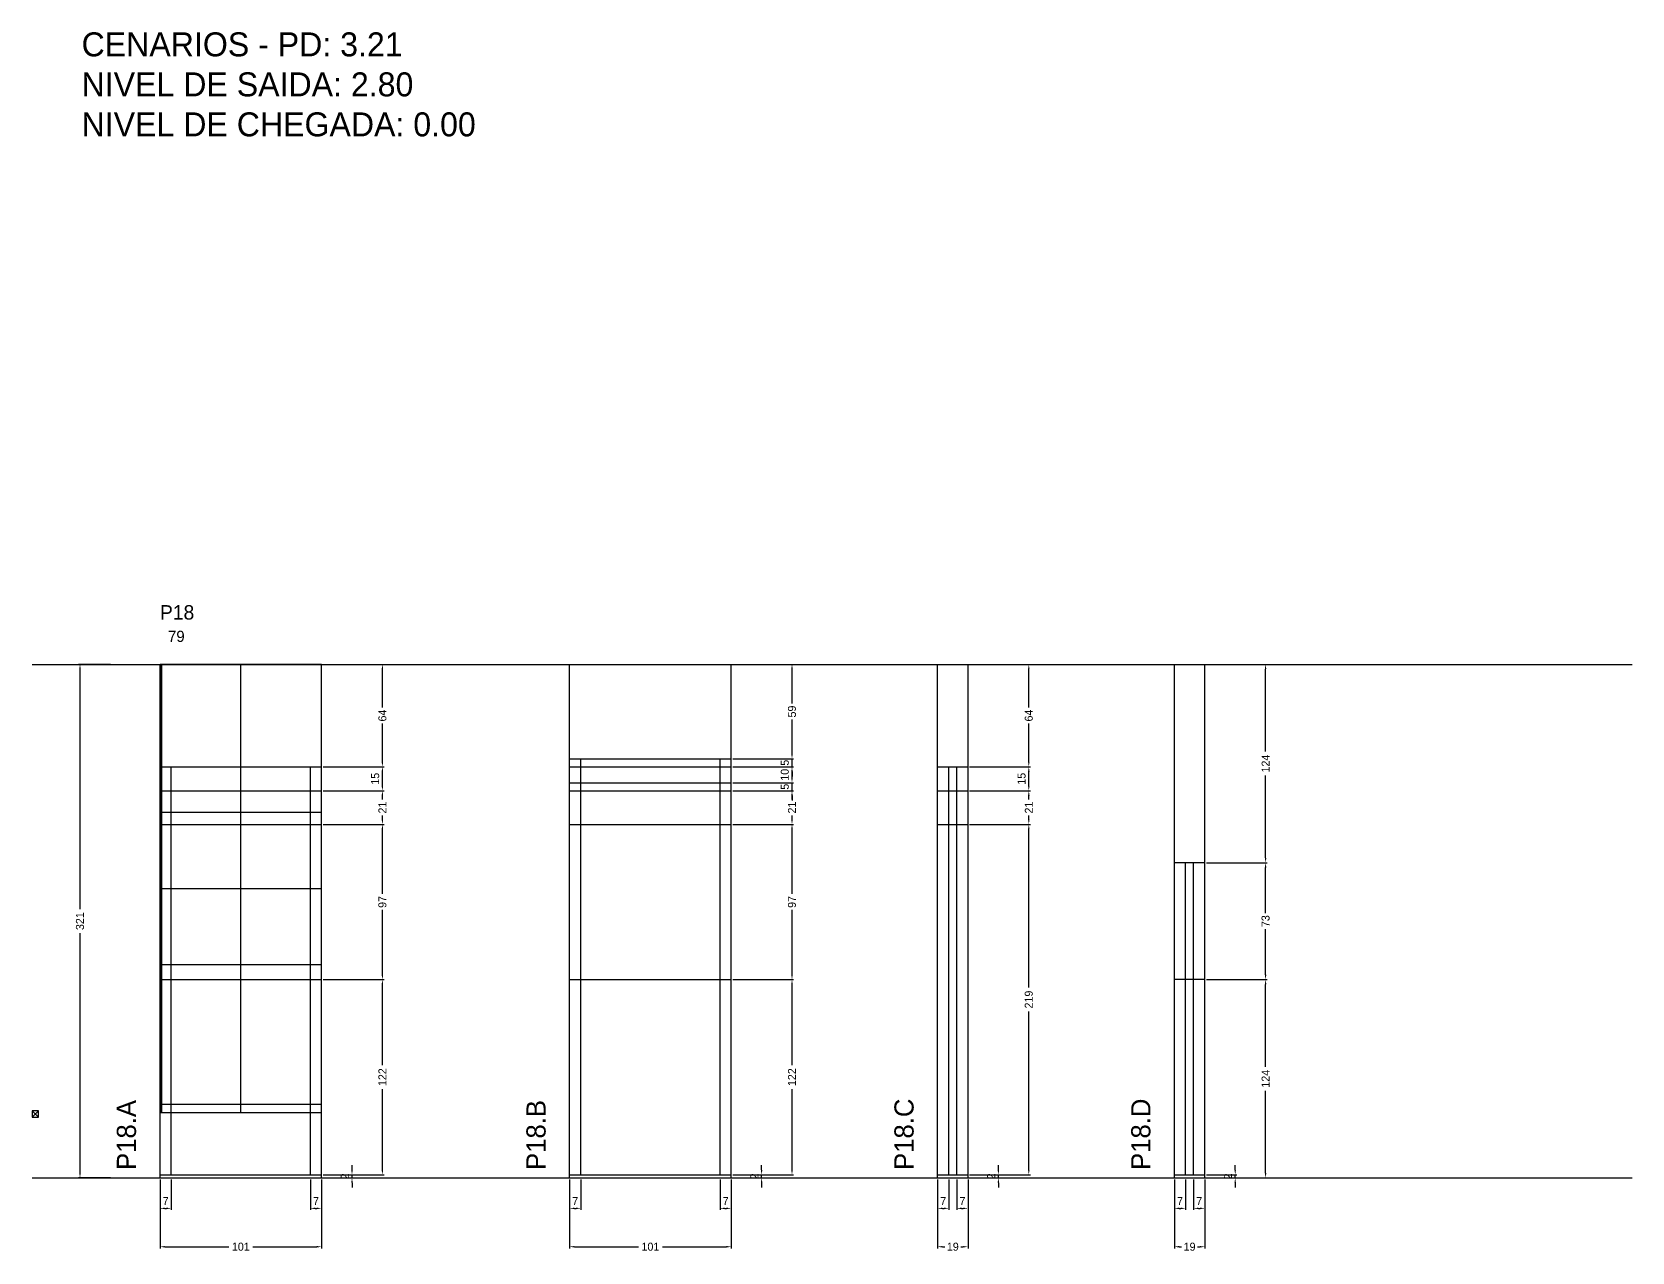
# Model space of a CAD drawing. Header units: centimetres. Extents: x -8500 to 4295, y -467 to 295.
# Drawn here: x -7000 to -6000, y -467 to 295 of the extents above; entities that cross this region are included whole.
import ezdxf

# ---------------------------------------------------------------- set-up
doc = ezdxf.new("R2010")
doc.units = ezdxf.units.CM
doc.linetypes.add('DASHED', pattern=[2, -2])
for name, color, linetype in [('CHAPA', 140, 'Continuous'), ('COTA', 241, 'Continuous'), ('Madeira', 30, 'Continuous'), ('MEIO_PONT', 160, 'Continuous'), ('NOMENCLATURA', 7, 'Continuous'), ('Nível', 160, 'Continuous'), ('Painéis', 200, 'Continuous'), ('Perfil Metálico', 150, 'Continuous'), ('SARR_2.2x7', 40, 'Continuous'), ('SARRAFO DE PRESSAO', 200, 'Continuous'), ('texto', 7, 'Continuous'), ('TEXTO_GERAL', 7, 'Continuous')]:
    doc.layers.add(name, color=color, linetype=linetype)
doc.dimstyles.new('PAINEL-NOVA', dxfattribs={"dimtxt": 5, "dimasz": 3, "dimexe": 1, "dimexo": 1, "dimgap": 1, "dimtad": 1, "dimcen": 2.5, "dimazin": 3, "dimtfac": 1, "dimtmove": 0, "dimatfit": 3})

# ---------------------------------------------------------------- blocks, each defined once
blk = doc.blocks.new('_CLOSEDFILLED')
at = {"color": 0, "linetype": 'BYBLOCK'}
blk.add_solid([(-1, 0.16), (0, 0), (-1, -0.16)], dxfattribs=at)
blk = doc.blocks.new('*D1')
for p, q in [((-6951, -100), (-6971, -100)), ((-6970, -253), (-6970, -103)), ((-6970, -418), (-6970, -268)), ((-6951, -421), (-6971, -421))]:
    blk.add_line(p, q)
at = {"layer": 'Defpoints'}
for p in [(-6950, -100), (-6970, -421), (-6950, -421)]:
    blk.add_point(p, dxfattribs=at)
at = {"layer": 'COTA', "xscale": 3, "yscale": 3}
for p, rotation in [((-6970, -100), 90), ((-6970, -421), 270)]:
    blk.add_blockref('_CLOSEDFILLED', p, dxfattribs=dict(at, rotation=rotation))
at = {"layer": 'COTA', "insert": (-6970, -260.5), "char_height": 5, "attachment_point": 5, "rotation": 90}
blk.add_mtext('321', dxfattribs=at)
blk = doc.blocks.new('MULDURA')
at = {"layer": 'Paineis'}
for p, q in [((0, 0), (4, 4)), ((4, 0), (0, 4))]:
    blk.add_line(p, q, dxfattribs=at)
blk.add_lwpolyline([(0, 0), (4, 0), (4, 4), (0, 4)], close=True, dxfattribs=at)
blk = doc.blocks.new('*D3')
at = {"color": 4}
for p, q in [((-6818, -297), (-6780, -297)), ((-6781, -350.5), (-6781, -300)), ((-6781, -416), (-6781, -365.5)), ((-6818, -419), (-6780, -419))]:
    blk.add_line(p, q, dxfattribs=at)
at = {"layer": 'Defpoints'}
for p in [(-6819, -297), (-6819, -419), (-6781, -419)]:
    blk.add_point(p, dxfattribs=at)
at = {"layer": 'COTA', "color": 4, "xscale": 3, "yscale": 3}
for p, rotation in [((-6781, -297), 90), ((-6781, -419), 270)]:
    blk.add_blockref('_CLOSEDFILLED', p, dxfattribs=dict(at, rotation=rotation))
at = {"layer": 'COTA', "color": 4, "insert": (-6781, -358), "char_height": 5, "attachment_point": 5, "rotation": 90}
blk.add_mtext('122', dxfattribs=at)
blk = doc.blocks.new('*D4')
at = {"color": 4}
for p, q in [((-6818, -200), (-6780, -200)), ((-6781, -243.5), (-6781, -203)), ((-6781, -294), (-6781, -253.5)), ((-6818, -297), (-6780, -297))]:
    blk.add_line(p, q, dxfattribs=at)
at = {"layer": 'Defpoints'}
for p in [(-6819, -200), (-6819, -297), (-6781, -297)]:
    blk.add_point(p, dxfattribs=at)
at = {"layer": 'COTA', "color": 4, "xscale": 3, "yscale": 3}
for p, rotation in [((-6781, -200), 90), ((-6781, -297), 270)]:
    blk.add_blockref('_CLOSEDFILLED', p, dxfattribs=dict(at, rotation=rotation))
at = {"layer": 'COTA', "color": 4, "insert": (-6781, -248.5), "char_height": 5, "attachment_point": 5, "rotation": 90}
blk.add_mtext('97', dxfattribs=at)
blk = doc.blocks.new('*D5')
at = {"color": 4}
for p, q in [((-6818, -179), (-6780, -179)), ((-6781, -184.5), (-6781, -182)), ((-6818, -200), (-6780, -200)), ((-6781, -197), (-6781, -194.5))]:
    blk.add_line(p, q, dxfattribs=at)
at = {"layer": 'Defpoints'}
for p in [(-6819, -179), (-6819, -200), (-6781, -200)]:
    blk.add_point(p, dxfattribs=at)
at = {"layer": 'COTA', "color": 4, "xscale": 3, "yscale": 3}
for p, rotation in [((-6781, -179), 90), ((-6781, -200), 270)]:
    blk.add_blockref('_CLOSEDFILLED', p, dxfattribs=dict(at, rotation=rotation))
at = {"layer": 'COTA', "color": 4, "insert": (-6781, -189.5), "char_height": 5, "attachment_point": 5, "rotation": 90}
blk.add_mtext('21', dxfattribs=at)
blk = doc.blocks.new('*D6')
at = {"color": 4}
for p, q in [((-6818, -164), (-6780, -164)), ((-6781, -176), (-6781, -167)), ((-6818, -179), (-6780, -179))]:
    blk.add_line(p, q, dxfattribs=at)
at = {"layer": 'Defpoints'}
for p in [(-6819, -164), (-6819, -179), (-6781, -179)]:
    blk.add_point(p, dxfattribs=at)
at = {"layer": 'COTA', "color": 4, "xscale": 3, "yscale": 3}
for p, rotation in [((-6781, -164), 90), ((-6781, -179), 270)]:
    blk.add_blockref('_CLOSEDFILLED', p, dxfattribs=dict(at, rotation=rotation))
at = {"layer": 'COTA', "color": 4, "insert": (-6785.5, -171.5), "char_height": 5, "attachment_point": 5, "rotation": 90}
blk.add_mtext('15', dxfattribs=at)
blk = doc.blocks.new('*D7')
at = {"color": 4}
for p, q in [((-6818, -100), (-6780, -100)), ((-6781, -127), (-6781, -103)), ((-6781, -161), (-6781, -137)), ((-6818, -164), (-6780, -164))]:
    blk.add_line(p, q, dxfattribs=at)
at = {"layer": 'Defpoints'}
for p in [(-6819, -100), (-6819, -164), (-6781, -164)]:
    blk.add_point(p, dxfattribs=at)
at = {"layer": 'COTA', "color": 4, "xscale": 3, "yscale": 3}
for p, rotation in [((-6781, -100), 90), ((-6781, -164), 270)]:
    blk.add_blockref('_CLOSEDFILLED', p, dxfattribs=dict(at, rotation=rotation))
at = {"layer": 'COTA', "color": 4, "insert": (-6781, -132), "char_height": 5, "attachment_point": 5, "rotation": 90}
blk.add_mtext('64', dxfattribs=at)
blk = doc.blocks.new('*D8')
at = {"color": 4}
for p, q in [((-6920, -422), (-6920, -441)), ((-6913, -422), (-6913, -441)), ((-6917, -440), (-6916, -440))]:
    blk.add_line(p, q, dxfattribs=at)
at = {"layer": 'Defpoints'}
for p in [(-6920, -421), (-6913, -421), (-6920, -440)]:
    blk.add_point(p, dxfattribs=at)
at = {"layer": 'COTA', "color": 4, "xscale": 3, "yscale": 3, "rotation": 180}
blk.add_blockref('_CLOSEDFILLED', (-6920, -440), dxfattribs=at)
at = {"layer": 'COTA', "color": 4, "xscale": 3, "yscale": 3}
blk.add_blockref('_CLOSEDFILLED', (-6913, -440), dxfattribs=at)
at = {"layer": 'COTA', "color": 4, "insert": (-6916.5, -435.5), "char_height": 5, "attachment_point": 5}
blk.add_mtext('7', dxfattribs=at)
blk = doc.blocks.new('*D9')
at = {"color": 4}
for p, q in [((-6826, -422), (-6826, -441)), ((-6819, -422), (-6819, -441)), ((-6823, -440), (-6822, -440))]:
    blk.add_line(p, q, dxfattribs=at)
at = {"layer": 'Defpoints'}
for p in [(-6826, -421), (-6819, -421), (-6826, -440)]:
    blk.add_point(p, dxfattribs=at)
at = {"layer": 'COTA', "color": 4, "xscale": 3, "yscale": 3, "rotation": 180}
blk.add_blockref('_CLOSEDFILLED', (-6826, -440), dxfattribs=at)
at = {"layer": 'COTA', "color": 4, "xscale": 3, "yscale": 3}
blk.add_blockref('_CLOSEDFILLED', (-6819, -440), dxfattribs=at)
at = {"layer": 'COTA', "color": 4, "insert": (-6822.5, -435.5), "char_height": 5, "attachment_point": 5}
blk.add_mtext('7', dxfattribs=at)
blk = doc.blocks.new('*D10')
at = {"color": 4}
for p, q in [((-6920, -422), (-6920, -465)), ((-6819, -422), (-6819, -465)), ((-6917, -464), (-6877, -464)), ((-6862, -464), (-6822, -464))]:
    blk.add_line(p, q, dxfattribs=at)
at = {"layer": 'Defpoints'}
for p in [(-6920, -421), (-6819, -421), (-6920, -464)]:
    blk.add_point(p, dxfattribs=at)
at = {"layer": 'COTA', "color": 4, "xscale": 3, "yscale": 3, "rotation": 180}
blk.add_blockref('_CLOSEDFILLED', (-6920, -464), dxfattribs=at)
at = {"layer": 'COTA', "color": 4, "xscale": 3, "yscale": 3}
blk.add_blockref('_CLOSEDFILLED', (-6819, -464), dxfattribs=at)
at = {"layer": 'COTA', "color": 4, "insert": (-6869.5, -464), "char_height": 5, "attachment_point": 5}
blk.add_mtext('101', dxfattribs=at)
blk = doc.blocks.new('*D12')
at = {"color": 4}
for p, q in [((-6562, -297), (-6524, -297)), ((-6525, -350.5), (-6525, -300)), ((-6525, -416), (-6525, -365.5)), ((-6562, -419), (-6524, -419))]:
    blk.add_line(p, q, dxfattribs=at)
at = {"layer": 'Defpoints'}
for p in [(-6563, -297), (-6563, -419), (-6525, -419)]:
    blk.add_point(p, dxfattribs=at)
at = {"layer": 'COTA', "color": 4, "xscale": 3, "yscale": 3}
for p, rotation in [((-6525, -297), 90), ((-6525, -419), 270)]:
    blk.add_blockref('_CLOSEDFILLED', p, dxfattribs=dict(at, rotation=rotation))
at = {"layer": 'COTA', "color": 4, "insert": (-6525, -358), "char_height": 5, "attachment_point": 5, "rotation": 90}
blk.add_mtext('122', dxfattribs=at)
blk = doc.blocks.new('*D13')
at = {"color": 4}
for p, q in [((-6562, -200), (-6524, -200)), ((-6525, -243.5), (-6525, -203)), ((-6525, -294), (-6525, -253.5)), ((-6562, -297), (-6524, -297))]:
    blk.add_line(p, q, dxfattribs=at)
at = {"layer": 'Defpoints'}
for p in [(-6563, -200), (-6563, -297), (-6525, -297)]:
    blk.add_point(p, dxfattribs=at)
at = {"layer": 'COTA', "color": 4, "xscale": 3, "yscale": 3}
for p, rotation in [((-6525, -200), 90), ((-6525, -297), 270)]:
    blk.add_blockref('_CLOSEDFILLED', p, dxfattribs=dict(at, rotation=rotation))
at = {"layer": 'COTA', "color": 4, "insert": (-6525, -248.5), "char_height": 5, "attachment_point": 5, "rotation": 90}
blk.add_mtext('97', dxfattribs=at)
blk = doc.blocks.new('*D14')
at = {"color": 4}
for p, q in [((-6562, -179), (-6524, -179)), ((-6525, -184.5), (-6525, -182)), ((-6562, -200), (-6524, -200)), ((-6525, -197), (-6525, -194.5))]:
    blk.add_line(p, q, dxfattribs=at)
at = {"layer": 'Defpoints'}
for p in [(-6563, -179), (-6563, -200), (-6525, -200)]:
    blk.add_point(p, dxfattribs=at)
at = {"layer": 'COTA', "color": 4, "xscale": 3, "yscale": 3}
for p, rotation in [((-6525, -179), 90), ((-6525, -200), 270)]:
    blk.add_blockref('_CLOSEDFILLED', p, dxfattribs=dict(at, rotation=rotation))
at = {"layer": 'COTA', "color": 4, "insert": (-6525, -189.5), "char_height": 5, "attachment_point": 5, "rotation": 90}
blk.add_mtext('21', dxfattribs=at)
blk = doc.blocks.new('*D15')
at = {"color": 4}
for p, q in [((-6525, -171), (-6525, -168)), ((-6562, -174), (-6524, -174)), ((-6562, -179), (-6524, -179)), ((-6525, -179), (-6525, -174)), ((-6525, -182), (-6525, -185))]:
    blk.add_line(p, q, dxfattribs=at)
at = {"layer": 'Defpoints'}
for p in [(-6563, -174), (-6563, -179), (-6525, -179)]:
    blk.add_point(p, dxfattribs=at)
at = {"layer": 'COTA', "color": 4, "xscale": 3, "yscale": 3}
for p, rotation in [((-6525, -174), 270), ((-6525, -179), 90)]:
    blk.add_blockref('_CLOSEDFILLED', p, dxfattribs=dict(at, rotation=rotation))
at = {"layer": 'COTA', "color": 4, "insert": (-6529.5, -176.5), "char_height": 5, "attachment_point": 5, "rotation": 90}
blk.add_mtext('5', dxfattribs=at)
blk = doc.blocks.new('*D16')
at = {"color": 4}
for p, q in [((-6562, -164), (-6524, -164)), ((-6525, -171), (-6525, -167)), ((-6562, -174), (-6524, -174))]:
    blk.add_line(p, q, dxfattribs=at)
at = {"layer": 'Defpoints'}
for p in [(-6563, -164), (-6563, -174), (-6525, -174)]:
    blk.add_point(p, dxfattribs=at)
at = {"layer": 'COTA', "color": 4, "xscale": 3, "yscale": 3}
for p, rotation in [((-6525, -164), 90), ((-6525, -174), 270)]:
    blk.add_blockref('_CLOSEDFILLED', p, dxfattribs=dict(at, rotation=rotation))
at = {"layer": 'COTA', "color": 4, "insert": (-6529.5, -169), "char_height": 5, "attachment_point": 5, "rotation": 90}
blk.add_mtext('10', dxfattribs=at)
blk = doc.blocks.new('*D17')
at = {"color": 4}
for p, q in [((-6562, -159), (-6524, -159)), ((-6525, -156), (-6525, -153)), ((-6525, -164), (-6525, -159)), ((-6562, -164), (-6524, -164)), ((-6525, -167), (-6525, -170))]:
    blk.add_line(p, q, dxfattribs=at)
at = {"layer": 'Defpoints'}
for p in [(-6563, -159), (-6563, -164), (-6525, -164)]:
    blk.add_point(p, dxfattribs=at)
at = {"layer": 'COTA', "color": 4, "xscale": 3, "yscale": 3}
for p, rotation in [((-6525, -159), 270), ((-6525, -164), 90)]:
    blk.add_blockref('_CLOSEDFILLED', p, dxfattribs=dict(at, rotation=rotation))
at = {"layer": 'COTA', "color": 4, "insert": (-6529.5, -161.5), "char_height": 5, "attachment_point": 5, "rotation": 90}
blk.add_mtext('5', dxfattribs=at)
blk = doc.blocks.new('*D18')
at = {"color": 4}
for p, q in [((-6562, -100), (-6524, -100)), ((-6525, -124.5), (-6525, -103)), ((-6525, -156), (-6525, -134.5)), ((-6562, -159), (-6524, -159))]:
    blk.add_line(p, q, dxfattribs=at)
at = {"layer": 'Defpoints'}
for p in [(-6563, -100), (-6563, -159), (-6525, -159)]:
    blk.add_point(p, dxfattribs=at)
at = {"layer": 'COTA', "color": 4, "xscale": 3, "yscale": 3}
for p, rotation in [((-6525, -100), 90), ((-6525, -159), 270)]:
    blk.add_blockref('_CLOSEDFILLED', p, dxfattribs=dict(at, rotation=rotation))
at = {"layer": 'COTA', "color": 4, "insert": (-6525, -129.5), "char_height": 5, "attachment_point": 5, "rotation": 90}
blk.add_mtext('59', dxfattribs=at)
blk = doc.blocks.new('*D19')
at = {"color": 4}
for p, q in [((-6664, -422), (-6664, -441)), ((-6657, -422), (-6657, -441)), ((-6661, -440), (-6660, -440))]:
    blk.add_line(p, q, dxfattribs=at)
at = {"layer": 'Defpoints'}
for p in [(-6664, -421), (-6657, -421), (-6664, -440)]:
    blk.add_point(p, dxfattribs=at)
at = {"layer": 'COTA', "color": 4, "xscale": 3, "yscale": 3, "rotation": 180}
blk.add_blockref('_CLOSEDFILLED', (-6664, -440), dxfattribs=at)
at = {"layer": 'COTA', "color": 4, "xscale": 3, "yscale": 3}
blk.add_blockref('_CLOSEDFILLED', (-6657, -440), dxfattribs=at)
at = {"layer": 'COTA', "color": 4, "insert": (-6660.5, -435.5), "char_height": 5, "attachment_point": 5}
blk.add_mtext('7', dxfattribs=at)
blk = doc.blocks.new('*D20')
at = {"color": 4}
for p, q in [((-6570, -422), (-6570, -441)), ((-6563, -422), (-6563, -441)), ((-6567, -440), (-6566, -440))]:
    blk.add_line(p, q, dxfattribs=at)
at = {"layer": 'Defpoints'}
for p in [(-6570, -421), (-6563, -421), (-6570, -440)]:
    blk.add_point(p, dxfattribs=at)
at = {"layer": 'COTA', "color": 4, "xscale": 3, "yscale": 3, "rotation": 180}
blk.add_blockref('_CLOSEDFILLED', (-6570, -440), dxfattribs=at)
at = {"layer": 'COTA', "color": 4, "xscale": 3, "yscale": 3}
blk.add_blockref('_CLOSEDFILLED', (-6563, -440), dxfattribs=at)
at = {"layer": 'COTA', "color": 4, "insert": (-6566.5, -435.5), "char_height": 5, "attachment_point": 5}
blk.add_mtext('7', dxfattribs=at)
blk = doc.blocks.new('*D21')
at = {"color": 4}
for p, q in [((-6664, -422), (-6664, -465)), ((-6563, -422), (-6563, -465)), ((-6661, -464), (-6621, -464)), ((-6606, -464), (-6566, -464))]:
    blk.add_line(p, q, dxfattribs=at)
at = {"layer": 'Defpoints'}
for p in [(-6664, -421), (-6563, -421), (-6664, -464)]:
    blk.add_point(p, dxfattribs=at)
at = {"layer": 'COTA', "color": 4, "xscale": 3, "yscale": 3, "rotation": 180}
blk.add_blockref('_CLOSEDFILLED', (-6664, -464), dxfattribs=at)
at = {"layer": 'COTA', "color": 4, "xscale": 3, "yscale": 3}
blk.add_blockref('_CLOSEDFILLED', (-6563, -464), dxfattribs=at)
at = {"layer": 'COTA', "color": 4, "insert": (-6613.5, -464), "char_height": 5, "attachment_point": 5}
blk.add_mtext('101', dxfattribs=at)
blk = doc.blocks.new('*D23')
at = {"color": 4}
for p, q in [((-6414, -200), (-6376, -200)), ((-6377, -302), (-6377, -203)), ((-6377, -416), (-6377, -317)), ((-6414, -419), (-6376, -419))]:
    blk.add_line(p, q, dxfattribs=at)
at = {"layer": 'Defpoints'}
for p in [(-6415, -200), (-6415, -419), (-6377, -419)]:
    blk.add_point(p, dxfattribs=at)
at = {"layer": 'COTA', "color": 4, "xscale": 3, "yscale": 3}
for p, rotation in [((-6377, -200), 90), ((-6377, -419), 270)]:
    blk.add_blockref('_CLOSEDFILLED', p, dxfattribs=dict(at, rotation=rotation))
at = {"layer": 'COTA', "color": 4, "insert": (-6377, -309.5), "char_height": 5, "attachment_point": 5, "rotation": 90}
blk.add_mtext('219', dxfattribs=at)
blk = doc.blocks.new('*D24')
at = {"color": 4}
for p, q in [((-6414, -179), (-6376, -179)), ((-6377, -184.5), (-6377, -182)), ((-6414, -200), (-6376, -200)), ((-6377, -197), (-6377, -194.5))]:
    blk.add_line(p, q, dxfattribs=at)
at = {"layer": 'Defpoints'}
for p in [(-6415, -179), (-6415, -200), (-6377, -200)]:
    blk.add_point(p, dxfattribs=at)
at = {"layer": 'COTA', "color": 4, "xscale": 3, "yscale": 3}
for p, rotation in [((-6377, -179), 90), ((-6377, -200), 270)]:
    blk.add_blockref('_CLOSEDFILLED', p, dxfattribs=dict(at, rotation=rotation))
at = {"layer": 'COTA', "color": 4, "insert": (-6377, -189.5), "char_height": 5, "attachment_point": 5, "rotation": 90}
blk.add_mtext('21', dxfattribs=at)
blk = doc.blocks.new('*D25')
at = {"color": 4}
for p, q in [((-6414, -164), (-6376, -164)), ((-6377, -176), (-6377, -167)), ((-6414, -179), (-6376, -179))]:
    blk.add_line(p, q, dxfattribs=at)
at = {"layer": 'Defpoints'}
for p in [(-6415, -164), (-6415, -179), (-6377, -179)]:
    blk.add_point(p, dxfattribs=at)
at = {"layer": 'COTA', "color": 4, "xscale": 3, "yscale": 3}
for p, rotation in [((-6377, -164), 90), ((-6377, -179), 270)]:
    blk.add_blockref('_CLOSEDFILLED', p, dxfattribs=dict(at, rotation=rotation))
at = {"layer": 'COTA', "color": 4, "insert": (-6381.5, -171.5), "char_height": 5, "attachment_point": 5, "rotation": 90}
blk.add_mtext('15', dxfattribs=at)
blk = doc.blocks.new('*D26')
at = {"color": 4}
for p, q in [((-6414, -100), (-6376, -100)), ((-6377, -127), (-6377, -103)), ((-6377, -161), (-6377, -137)), ((-6414, -164), (-6376, -164))]:
    blk.add_line(p, q, dxfattribs=at)
at = {"layer": 'Defpoints'}
for p in [(-6415, -100), (-6415, -164), (-6377, -164)]:
    blk.add_point(p, dxfattribs=at)
at = {"layer": 'COTA', "color": 4, "xscale": 3, "yscale": 3}
for p, rotation in [((-6377, -100), 90), ((-6377, -164), 270)]:
    blk.add_blockref('_CLOSEDFILLED', p, dxfattribs=dict(at, rotation=rotation))
at = {"layer": 'COTA', "color": 4, "insert": (-6377, -132), "char_height": 5, "attachment_point": 5, "rotation": 90}
blk.add_mtext('64', dxfattribs=at)
blk = doc.blocks.new('*D27')
at = {"color": 4}
for p, q in [((-6434, -422), (-6434, -441)), ((-6427, -422), (-6427, -441)), ((-6431, -440), (-6430, -440))]:
    blk.add_line(p, q, dxfattribs=at)
at = {"layer": 'Defpoints'}
for p in [(-6434, -421), (-6427, -421), (-6434, -440)]:
    blk.add_point(p, dxfattribs=at)
at = {"layer": 'COTA', "color": 4, "xscale": 3, "yscale": 3, "rotation": 180}
blk.add_blockref('_CLOSEDFILLED', (-6434, -440), dxfattribs=at)
at = {"layer": 'COTA', "color": 4, "xscale": 3, "yscale": 3}
blk.add_blockref('_CLOSEDFILLED', (-6427, -440), dxfattribs=at)
at = {"layer": 'COTA', "color": 4, "insert": (-6430.5, -435.5), "char_height": 5, "attachment_point": 5}
blk.add_mtext('7', dxfattribs=at)
blk = doc.blocks.new('*D28')
at = {"color": 4}
for p, q in [((-6422, -422), (-6422, -441)), ((-6415, -422), (-6415, -441)), ((-6419, -440), (-6418, -440))]:
    blk.add_line(p, q, dxfattribs=at)
at = {"layer": 'Defpoints'}
for p in [(-6422, -421), (-6415, -421), (-6422, -440)]:
    blk.add_point(p, dxfattribs=at)
at = {"layer": 'COTA', "color": 4, "xscale": 3, "yscale": 3, "rotation": 180}
blk.add_blockref('_CLOSEDFILLED', (-6422, -440), dxfattribs=at)
at = {"layer": 'COTA', "color": 4, "xscale": 3, "yscale": 3}
blk.add_blockref('_CLOSEDFILLED', (-6415, -440), dxfattribs=at)
at = {"layer": 'COTA', "color": 4, "insert": (-6418.5, -435.5), "char_height": 5, "attachment_point": 5}
blk.add_mtext('7', dxfattribs=at)
blk = doc.blocks.new('*D29')
at = {"color": 4}
for p, q in [((-6434, -422), (-6434, -465)), ((-6415, -422), (-6415, -465)), ((-6431, -464), (-6429.5, -464)), ((-6419.5, -464), (-6418, -464))]:
    blk.add_line(p, q, dxfattribs=at)
at = {"layer": 'Defpoints'}
for p in [(-6434, -421), (-6415, -421), (-6434, -464)]:
    blk.add_point(p, dxfattribs=at)
at = {"layer": 'COTA', "color": 4, "xscale": 3, "yscale": 3, "rotation": 180}
blk.add_blockref('_CLOSEDFILLED', (-6434, -464), dxfattribs=at)
at = {"layer": 'COTA', "color": 4, "xscale": 3, "yscale": 3}
blk.add_blockref('_CLOSEDFILLED', (-6415, -464), dxfattribs=at)
at = {"layer": 'COTA', "color": 4, "insert": (-6424.5, -464), "char_height": 5, "attachment_point": 5}
blk.add_mtext('19', dxfattribs=at)
blk = doc.blocks.new('*D31')
at = {"color": 4}
for p, q in [((-6266, -297), (-6228, -297)), ((-6229, -351.5), (-6229, -300)), ((-6229, -418), (-6229, -366.5)), ((-6266, -421), (-6228, -421))]:
    blk.add_line(p, q, dxfattribs=at)
at = {"layer": 'Defpoints'}
for p in [(-6267, -297), (-6267, -421), (-6229, -421)]:
    blk.add_point(p, dxfattribs=at)
at = {"layer": 'COTA', "color": 4, "xscale": 3, "yscale": 3}
for p, rotation in [((-6229, -297), 90), ((-6229, -421), 270)]:
    blk.add_blockref('_CLOSEDFILLED', p, dxfattribs=dict(at, rotation=rotation))
at = {"layer": 'COTA', "color": 4, "insert": (-6229, -359), "char_height": 5, "attachment_point": 5, "rotation": 90}
blk.add_mtext('124', dxfattribs=at)
blk = doc.blocks.new('*D32')
at = {"color": 4}
for p, q in [((-6266, -224), (-6228, -224)), ((-6229, -255.5), (-6229, -227)), ((-6229, -294), (-6229, -265.5)), ((-6266, -297), (-6228, -297))]:
    blk.add_line(p, q, dxfattribs=at)
at = {"layer": 'Defpoints'}
for p in [(-6267, -224), (-6267, -297), (-6229, -297)]:
    blk.add_point(p, dxfattribs=at)
at = {"layer": 'COTA', "color": 4, "xscale": 3, "yscale": 3}
for p, rotation in [((-6229, -224), 90), ((-6229, -297), 270)]:
    blk.add_blockref('_CLOSEDFILLED', p, dxfattribs=dict(at, rotation=rotation))
at = {"layer": 'COTA', "color": 4, "insert": (-6229, -260.5), "char_height": 5, "attachment_point": 5, "rotation": 90}
blk.add_mtext('73', dxfattribs=at)
blk = doc.blocks.new('*D33')
at = {"color": 4}
for p, q in [((-6266, -100), (-6228, -100)), ((-6229, -154.5), (-6229, -103)), ((-6229, -221), (-6229, -169.5)), ((-6266, -224), (-6228, -224))]:
    blk.add_line(p, q, dxfattribs=at)
at = {"layer": 'Defpoints'}
for p in [(-6267, -100), (-6267, -224), (-6229, -224)]:
    blk.add_point(p, dxfattribs=at)
at = {"layer": 'COTA', "color": 4, "xscale": 3, "yscale": 3}
for p, rotation in [((-6229, -100), 90), ((-6229, -224), 270)]:
    blk.add_blockref('_CLOSEDFILLED', p, dxfattribs=dict(at, rotation=rotation))
at = {"layer": 'COTA', "color": 4, "insert": (-6229, -162), "char_height": 5, "attachment_point": 5, "rotation": 90}
blk.add_mtext('124', dxfattribs=at)
blk = doc.blocks.new('*D34')
at = {"color": 4}
for p, q in [((-6286, -422), (-6286, -441)), ((-6279, -422), (-6279, -441)), ((-6283, -440), (-6282, -440))]:
    blk.add_line(p, q, dxfattribs=at)
at = {"layer": 'Defpoints'}
for p in [(-6286, -421), (-6279, -421), (-6286, -440)]:
    blk.add_point(p, dxfattribs=at)
at = {"layer": 'COTA', "color": 4, "xscale": 3, "yscale": 3, "rotation": 180}
blk.add_blockref('_CLOSEDFILLED', (-6286, -440), dxfattribs=at)
at = {"layer": 'COTA', "color": 4, "xscale": 3, "yscale": 3}
blk.add_blockref('_CLOSEDFILLED', (-6279, -440), dxfattribs=at)
at = {"layer": 'COTA', "color": 4, "insert": (-6282.5, -435.5), "char_height": 5, "attachment_point": 5}
blk.add_mtext('7', dxfattribs=at)
blk = doc.blocks.new('*D35')
at = {"color": 4}
for p, q in [((-6274, -422), (-6274, -441)), ((-6267, -422), (-6267, -441)), ((-6271, -440), (-6270, -440))]:
    blk.add_line(p, q, dxfattribs=at)
at = {"layer": 'Defpoints'}
for p in [(-6274, -421), (-6267, -421), (-6274, -440)]:
    blk.add_point(p, dxfattribs=at)
at = {"layer": 'COTA', "color": 4, "xscale": 3, "yscale": 3, "rotation": 180}
blk.add_blockref('_CLOSEDFILLED', (-6274, -440), dxfattribs=at)
at = {"layer": 'COTA', "color": 4, "xscale": 3, "yscale": 3}
blk.add_blockref('_CLOSEDFILLED', (-6267, -440), dxfattribs=at)
at = {"layer": 'COTA', "color": 4, "insert": (-6270.5, -435.5), "char_height": 5, "attachment_point": 5}
blk.add_mtext('7', dxfattribs=at)
blk = doc.blocks.new('*D36')
at = {"color": 4}
for p, q in [((-6286, -422), (-6286, -465)), ((-6267, -422), (-6267, -465)), ((-6283, -464), (-6281.5, -464)), ((-6271.5, -464), (-6270, -464))]:
    blk.add_line(p, q, dxfattribs=at)
at = {"layer": 'Defpoints'}
for p in [(-6286, -421), (-6267, -421), (-6286, -464)]:
    blk.add_point(p, dxfattribs=at)
at = {"layer": 'COTA', "color": 4, "xscale": 3, "yscale": 3, "rotation": 180}
blk.add_blockref('_CLOSEDFILLED', (-6286, -464), dxfattribs=at)
at = {"layer": 'COTA', "color": 4, "xscale": 3, "yscale": 3}
blk.add_blockref('_CLOSEDFILLED', (-6267, -464), dxfattribs=at)
at = {"layer": 'COTA', "color": 4, "insert": (-6276.5, -464), "char_height": 5, "attachment_point": 5}
blk.add_mtext('19', dxfattribs=at)

msp = doc.modelspace()

# ---------------------------------------------------------------- linework, layer by layer
at = {"layer": 'CHAPA'}
msp.add_lwpolyline([(-6920, -380), (-6918.8, -380), (-6918.8, -100), (-6920, -100)], close=True, dxfattribs=at)
at = {"layer": 'COTA'}
for p, q in [((-6920, -164), (-6920, -100)), ((-6920, -100), (-6819, -100)), ((-6819, -164), (-6819, -100)), ((-6664, -159), (-6664, -100)), ((-6664, -100), (-6563, -100)), ((-6563, -159), (-6563, -100)), ((-6434, -164), (-6434, -100)), ((-6434, -100), (-6415, -100)), ((-6415, -164), (-6415, -100)), ((-6286, -224), (-6286, -100)), ((-6286, -100), (-6267, -100)), ((-6267, -224), (-6267, -100))]:
    msp.add_line(p, q, dxfattribs=at)
at = {"layer": 'Madeira'}
for points in [[(-6920, -192.4), (-6819, -192.4)], [(-6920, -287.6), (-6819, -287.6)]]:
    msp.add_lwpolyline(points, dxfattribs=at)
at = {"layer": 'MEIO_PONT'}
msp.add_lwpolyline([(-6920, -240), (-6819, -240)], dxfattribs=at)
at = {"layer": 'Nível', "linetype": 'DASHED'}
for points in [[(-7000, -100), (-6000, -100)], [(-7000, -421), (-6000, -421)]]:
    msp.add_lwpolyline(points, dxfattribs=at)
at = {"layer": 'Painéis'}
for p, q in [((-6664, -159), (-6563, -159)), ((-6664, -421), (-6664, -159)), ((-6563, -421), (-6563, -159)), ((-6920, -164), (-6819, -164)), ((-6920, -421), (-6920, -164)), ((-6819, -421), (-6819, -164)), ((-6664, -164), (-6563, -164)), ((-6434, -164), (-6415, -164)), ((-6434, -421), (-6434, -164)), ((-6415, -421), (-6415, -164)), ((-6920, -179), (-6819, -179)), ((-6664, -174), (-6563, -174)), ((-6664, -179), (-6563, -179)), ((-6434, -179), (-6415, -179)), ((-6920, -200), (-6819, -200)), ((-6664, -200), (-6563, -200)), ((-6434, -200), (-6415, -200)), ((-6286, -421), (-6286, -224)), ((-6267, -224), (-6286, -224)), ((-6267, -421), (-6267, -224)), ((-6920, -297), (-6819, -297)), ((-6664, -297), (-6563, -297)), ((-6267, -297), (-6286, -297)), ((-6920, -419), (-6819, -419)), ((-6664, -419), (-6563, -419)), ((-6434, -419), (-6415, -419)), ((-6286, -419), (-6267, -419))]:
    msp.add_line(p, q, dxfattribs=at)
msp.add_lwpolyline([(-6920, -380), (-6819, -380), (-6819, -100), (-6920, -100)], close=True, dxfattribs=at)
at = {"layer": 'Perfil Metálico'}
msp.add_line((-6869.5, -380), (-6869.5, -100), dxfattribs=at)
at = {"layer": 'SARR_2.2x7'}
for points in [[(-6657, -297), (-6657, -159)], [(-6570, -297), (-6570, -159)], [(-6913, -297), (-6913, -164)], [(-6826, -297), (-6826, -164)], [(-6427, -419), (-6427, -164)], [(-6422, -419), (-6422, -164)], [(-6279, -419), (-6279, -224)], [(-6274, -419), (-6274, -224)], [(-6913, -419), (-6913, -297)], [(-6826, -419), (-6826, -297)], [(-6657, -419), (-6657, -297)], [(-6570, -419), (-6570, -297)]]:
    msp.add_lwpolyline(points, dxfattribs=at)
at = {"layer": 'SARRAFO DE PRESSAO'}
msp.add_lwpolyline([(-6920, -380), (-6819, -380), (-6819, -375), (-6920, -375)], close=True, dxfattribs=at)

# ---------------------------------------------------------------- block references
at = {"layer": 'COTA'}
msp.add_blockref('MULDURA', (-7000, -383), dxfattribs=at)

# ---------------------------------------------------------------- texts
at = {"layer": 'NOMENCLATURA'}
for s, p in [('CENARIOS - PD: 3.21', (-6969, 280)), ('NIVEL DE SAIDA: 2.80', (-6969, 255)), ('NIVEL DE CHEGADA: 0.00', (-6969, 230))]:
    msp.add_text(s, height=15, dxfattribs=at).set_placement(p)
for s, p in [('P18.A', (-6935, -416)), ('P18.B', (-6679, -416)), ('P18.C', (-6449, -416)), ('P18.D', (-6301, -416))]:
    msp.add_text(s, height=12, rotation=90, dxfattribs=at).set_placement(p)
at = {"layer": 'texto'}
msp.add_text('79', height=7, dxfattribs=at).set_placement((-6915, -86))
at = {"layer": 'TEXTO_GERAL'}
msp.add_text('P18', height=9, dxfattribs=at).set_placement((-6920, -72))

# ---------------------------------------------------------------- dimensions: what is measured, and where the dimension line sits
at = {"layer": 'COTA'}
dim = msp.add_linear_dim(base=(-6970, -421), p1=(-6950, -421), p2=(-6950, -100), angle=90, dimstyle='PAINEL-NOVA', dxfattribs=at)
dim.commit()
dim.dimension.update_dxf_attribs({"geometry": '*D1', "text_midpoint": (-6970, -260.5)})
at = {"layer": 'COTA', "color": 4}
for base, p1, p2, picture, middle in [((-6781, -164), (-6819, -164), (-6819, -100), '*D7', (-6781, -132)), ((-6525, -159), (-6563, -159), (-6563, -100), '*D18', (-6525, -129.5)), ((-6377, -164), (-6415, -164), (-6415, -100), '*D26', (-6377, -132)), ((-6229, -224), (-6267, -224), (-6267, -100), '*D33', (-6229, -162)), ((-6525, -164), (-6563, -164), (-6563, -159), '*D17', (-6529.5, -161.5)), ((-6781, -179), (-6819, -179), (-6819, -164), '*D6', (-6785.5, -171.5)), ((-6525, -174), (-6563, -174), (-6563, -164), '*D16', (-6529.5, -169)), ((-6525, -179), (-6563, -179), (-6563, -174), '*D15', (-6529.5, -176.5)), ((-6377, -179), (-6415, -179), (-6415, -164), '*D25', (-6381.5, -171.5)), ((-6781, -200), (-6819, -200), (-6819, -179), '*D5', (-6781, -189.5)), ((-6525, -200), (-6563, -200), (-6563, -179), '*D14', (-6525, -189.5)), ((-6377, -200), (-6415, -200), (-6415, -179), '*D24', (-6377, -189.5)), ((-6781, -297), (-6819, -297), (-6819, -200), '*D4', (-6781, -248.5)), ((-6525, -297), (-6563, -297), (-6563, -200), '*D13', (-6525, -248.5)), ((-6377, -419), (-6415, -419), (-6415, -200), '*D23', (-6377, -309.5)), ((-6229, -297), (-6267, -297), (-6267, -224), '*D32', (-6229, -260.5)), ((-6781, -419), (-6819, -419), (-6819, -297), '*D3', (-6781, -358)), ((-6525, -419), (-6563, -419), (-6563, -297), '*D12', (-6525, -358)), ((-6229, -421), (-6267, -421), (-6267, -297), '*D31', (-6229, -359))]:
    dim = msp.add_linear_dim(base=base, p1=p1, p2=p2, angle=90, dimstyle='PAINEL-NOVA', dxfattribs=at)
    dim.commit()
    dim.dimension.update_dxf_attribs({"geometry": picture, "text_midpoint": middle})
for base, p1, p2 in [((-6800, -421), (-6819, -421), (-6819, -419)), ((-6544, -421), (-6563, -421), (-6563, -419)), ((-6396, -421), (-6415, -421), (-6415, -419)), ((-6248, -421), (-6267, -421), (-6267, -419))]:
    msp.add_linear_dim(base=base, p1=p1, p2=p2, angle=90, dimstyle='PAINEL-NOVA', dxfattribs=at).render()
for base, p1, p2, picture, middle in [((-6920, -440), (-6920, -421), (-6913, -421), '*D8', (-6916.5, -435.5)), ((-6920, -464), (-6920, -421), (-6819, -421), '*D10', (-6869.5, -464)), ((-6826, -440), (-6826, -421), (-6819, -421), '*D9', (-6822.5, -435.5)), ((-6664, -440), (-6664, -421), (-6657, -421), '*D19', (-6660.5, -435.5)), ((-6664, -464), (-6664, -421), (-6563, -421), '*D21', (-6613.5, -464)), ((-6570, -440), (-6570, -421), (-6563, -421), '*D20', (-6566.5, -435.5)), ((-6434, -440), (-6434, -421), (-6427, -421), '*D27', (-6430.5, -435.5)), ((-6434, -464), (-6434, -421), (-6415, -421), '*D29', (-6424.5, -464)), ((-6422, -440), (-6422, -421), (-6415, -421), '*D28', (-6418.5, -435.5)), ((-6286, -440), (-6286, -421), (-6279, -421), '*D34', (-6282.5, -435.5)), ((-6286, -464), (-6286, -421), (-6267, -421), '*D36', (-6276.5, -464)), ((-6274, -440), (-6274, -421), (-6267, -421), '*D35', (-6270.5, -435.5))]:
    dim = msp.add_linear_dim(base=base, p1=p1, p2=p2, dimstyle='PAINEL-NOVA', dxfattribs=at)
    dim.commit()
    dim.dimension.update_dxf_attribs({"geometry": picture, "text_midpoint": middle})

doc.saveas('drawing.dxf')
